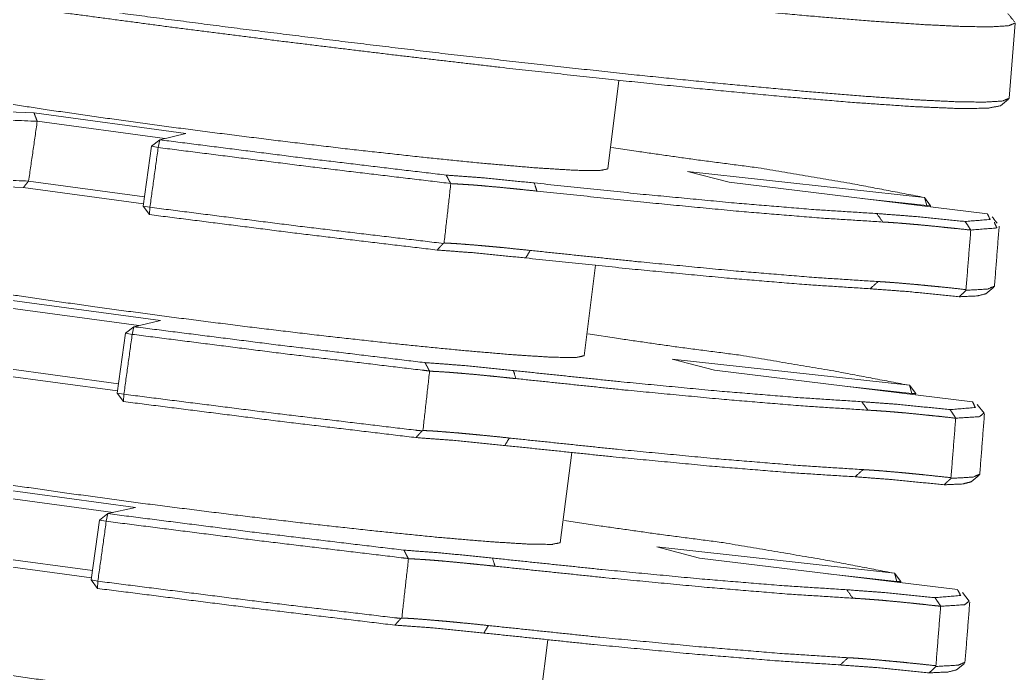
# Paper-space layout 'A3_1' of a CAD drawing. Header units: millimetres. Extents: x 0 to 420, y 0 to 297.
# Drawn here: x 312.07 to 325.27, y 60.24 to 68.9 of the extents above; entities that cross this region are included whole.
import ezdxf

# ---------------------------------------------------------------- set-up
doc = ezdxf.new("R2010")
doc.units = ezdxf.units.MM
doc.layers.add('170', color=7, linetype='Continuous', true_color=0xffffff)

psp = doc.layouts.new('A3_1')

# ---------------------------------------------------------------- linework, layer by layer
at = {"layer": '170', "color": 155, "linetype": 'Continuous', "lineweight": 13}
for p, q in [((325.19, 67.859), (325.268, 68.857)), ((319.866, 66.922), (320.015, 68.096)), ((325.076, 67.76), (325.183, 67.847)), ((310.888, 67.722), (312.259, 67.665)), ((312.259, 67.665), (314.271, 67.391)), ((313.993, 67.324), (312.302, 67.554)), ((313.817, 67.222), (313.929, 67.308)), ((313.929, 67.308), (313.906, 67.206)), ((314.271, 67.391), (313.929, 67.308)), ((313.706, 66.429), (313.817, 67.222)), ((313.817, 67.222), (313.906, 67.206)), ((320.245, 67.157), (319.917, 67.206)), ((320.924, 66.89), (324.066, 66.544)), ((321.478, 66.746), (320.924, 66.89)), ((312.117, 66.674), (310.75, 66.731)), ((313.71, 66.457), (312.117, 66.674)), ((312.188, 66.761), (313.723, 66.552)), ((324.902, 66.327), (321.478, 66.746)), ((324.098, 66.436), (323.238, 66.53)), ((324.066, 66.544), (324.098, 66.436)), ((324.066, 66.544), (324.148, 66.434)), ((313.706, 66.429), (313.796, 66.413)), ((313.706, 66.429), (313.791, 66.316)), ((313.796, 66.413), (313.791, 66.316)), ((324.097, 66.425), (324.098, 66.436)), ((324.098, 66.436), (324.148, 66.434)), ((324.148, 66.434), (324.147, 66.419)), ((319.552, 64.444), (319.704, 65.644)), ((324.88, 65.266), (324.987, 65.353)), ((311.903, 65.187), (313.938, 64.91)), ((313.651, 64.844), (311.947, 65.077)), ((313.472, 64.743), (313.584, 64.829)), ((313.584, 64.829), (313.561, 64.728)), ((313.938, 64.91), (313.584, 64.829)), ((313.362, 63.95), (313.472, 64.743)), ((313.472, 64.743), (313.561, 64.728)), ((320.012, 64.672), (319.605, 64.733)), ((320.721, 64.399), (323.868, 64.052)), ((321.281, 64.253), (320.721, 64.399)), ((311.833, 64.284), (313.379, 64.073)), ((313.366, 63.978), (311.762, 64.196)), ((324.704, 63.834), (321.281, 64.253)), ((323.899, 63.944), (323.011, 64.042)), ((323.868, 64.052), (323.899, 63.944)), ((323.868, 64.052), (323.95, 63.942)), ((313.362, 63.95), (313.451, 63.934)), ((313.362, 63.95), (313.447, 63.837)), ((313.451, 63.934), (313.447, 63.837)), ((323.899, 63.933), (323.899, 63.944)), ((323.899, 63.944), (323.95, 63.942)), ((323.95, 63.942), (323.948, 63.927)), ((324.857, 63.684), (324.765, 63.796)), ((319.237, 61.965), (319.389, 63.16)), ((324.685, 62.772), (324.792, 62.859)), ((311.548, 62.71), (313.604, 62.43)), ((313.309, 62.365), (311.592, 62.599)), ((313.604, 62.43), (313.24, 62.35)), ((313.128, 62.264), (313.24, 62.35)), ((313.24, 62.35), (313.217, 62.249)), ((313.017, 61.471), (313.128, 62.264)), ((313.128, 62.264), (313.217, 62.249)), ((319.778, 62.186), (319.293, 62.259)), ((320.518, 61.908), (323.669, 61.56)), ((321.084, 61.761), (320.518, 61.908)), ((311.478, 61.806), (313.035, 61.594)), ((324.506, 61.342), (321.084, 61.761)), ((313.021, 61.499), (311.406, 61.719)), ((323.701, 61.452), (322.783, 61.553)), ((323.669, 61.56), (323.701, 61.452)), ((323.669, 61.56), (323.752, 61.45)), ((313.017, 61.471), (313.106, 61.455)), ((313.017, 61.471), (313.102, 61.358)), ((313.106, 61.455), (313.102, 61.358)), ((323.7, 61.441), (323.701, 61.452)), ((323.701, 61.452), (323.752, 61.45)), ((323.752, 61.45), (323.75, 61.435)), ((324.661, 61.191), (324.57, 61.303)), ((318.923, 59.487), (319.074, 60.676)), ((324.49, 60.278), (324.597, 60.365))]:
    psp.add_line(p, q, dxfattribs=at)
for points, knots in [([(325.268, 68.857), (325.182, 68.821), (324.946, 68.806), (324.572, 68.811), (324.037, 68.837), (323.336, 68.885), (322.472, 68.957), (321.458, 69.052), (320.318, 69.168), (319.081, 69.302), (317.783, 69.45), (316.463, 69.608), (315.158, 69.771), (313.898, 69.934), (312.711, 70.093)], [0, 0, 0.007395, 0.026107, 0.055723, 0.098116, 0.153731, 0.222323, 0.302874, 0.3936, 0.492069, 0.595413, 0.700601, 0.804718, 0.905201, 1, 1]), ([(312.573, 69.101), (313.766, 68.941), (315.031, 68.777), (316.343, 68.614), (317.669, 68.455), (318.973, 68.306), (320.216, 68.171), (321.362, 68.055), (322.38, 67.96), (323.248, 67.888), (323.953, 67.839), (324.49, 67.813), (324.866, 67.808), (325.104, 67.823), (325.19, 67.859)], [0, 0, 0.094799, 0.195281, 0.299398, 0.404587, 0.50793, 0.606398, 0.697126, 0.777677, 0.84627, 0.901884, 0.944277, 0.973893, 0.992604, 1, 1]), ([(325.076, 67.76), (324.907, 67.727), (324.522, 67.723), (323.929, 67.748), (323.14, 67.802), (322.174, 67.883), (321.051, 67.99), (319.796, 68.12), (318.437, 68.27), (317.005, 68.437), (315.53, 68.617), (314.045, 68.807), (312.584, 69.002)], [0, 0, 0.013633, 0.044275, 0.091545, 0.154459, 0.23165, 0.321427, 0.421813, 0.530591, 0.645368, 0.763603, 0.882691, 1, 1]), ([(309.946, 68.181), (310.05, 68.13), (310.366, 68.054), (310.88, 67.955), (311.57, 67.84), (312.406, 67.711), (313.352, 67.576), (314.365, 67.439), (315.402, 67.308), (316.417, 67.187), (317.367, 67.082), (318.208, 66.997), (318.906, 66.937), (319.428, 66.904), (319.753, 66.899), (319.866, 66.922)], [0, 0, 0.011535, 0.043971, 0.096232, 0.166087, 0.250507, 0.345813, 0.447847, 0.552158, 0.654191, 0.749496, 0.833916, 0.903772, 0.956032, 0.988467, 1, 1]), ([(312.302, 67.554), (312.284, 67.601), (312.271, 67.633), (312.259, 67.665)], [0, 0, 0.421866, 0.710913, 1, 1]), ([(313.929, 67.308), (315.844, 67.065), (317.725, 66.84)], [0, 0, 0.504691, 1, 1]), ([(317.785, 66.729), (315.864, 66.958), (313.906, 67.206)], [0, 0, 0.495141, 1, 1]), ([(321.861, 66.937), (321.018, 67.047), (320.245, 67.157)], [0, 0, 0.521108, 1, 1]), ([(324.066, 66.544), (323.112, 66.725), (321.861, 66.937)], [0, 0, 0.43352, 1, 1]), ([(317.725, 66.84), (318.211, 66.804), (318.893, 66.736)], [0, 0, 0.415417, 1, 1]), ([(317.784, 66.728), (317.769, 66.756), (317.754, 66.784), (317.739, 66.812), (317.725, 66.84)], [0, 0, 0.250311, 0.500426, 0.75031, 1, 1]), ([(312.117, 66.674), (312.148, 66.712), (312.168, 66.737), (312.178, 66.749), (312.188, 66.761)], [0, 0, 0.438958, 0.719403, 0.85976, 1, 1]), ([(318.927, 66.628), (318.743, 66.647), (318.655, 66.656), (318.611, 66.661), (318.569, 66.665), (318.406, 66.681), (318.256, 66.694), (318.185, 66.701), (318.117, 66.706), (318.085, 66.709), (318.053, 66.711), (318.022, 66.713), (317.992, 66.715), (317.881, 66.722), (317.786, 66.727)], [0, 0, 0.161406, 0.239112, 0.277054, 0.314339, 0.456765, 0.588586, 0.650544, 0.709839, 0.738474, 0.766417, 0.793558, 0.819846, 0.916618, 1, 1]), ([(318.893, 66.736), (320.298, 66.589), (321.544, 66.471), (322.599, 66.383), (323.434, 66.33)], [0, 0, 0.309795, 0.584412, 0.816532, 1, 1]), ([(323.514, 66.218), (322.671, 66.272), (321.606, 66.36), (320.346, 66.48), (318.927, 66.628)], [0, 0, 0.183468, 0.415591, 0.690206, 1, 1]), ([(313.796, 66.413), (315.759, 66.164), (317.686, 65.934)], [0, 0, 0.504816, 1, 1]), ([(317.604, 65.846), (315.715, 66.072), (313.791, 66.316)], [0, 0, 0.49535, 1, 1]), ([(323.434, 66.33), (323.921, 66.293), (324.605, 66.225)], [0, 0, 0.415196, 1, 1]), ([(324.605, 66.225), (324.936, 66.252), (324.902, 66.327)], [0, 0, 0.802312, 1, 1]), ([(324.681, 66.111), (324.495, 66.131), (324.405, 66.14), (324.318, 66.149), (324.153, 66.166), (323.999, 66.181), (323.927, 66.187), (323.858, 66.193), (323.824, 66.196), (323.791, 66.199), (323.759, 66.201), (323.728, 66.204), (323.614, 66.212), (323.514, 66.218)], [0, 0, 0.159751, 0.236816, 0.311524, 0.453259, 0.584879, 0.646901, 0.706386, 0.735156, 0.763266, 0.790593, 0.8171, 0.915058, 1, 1]), ([(324.605, 66.225), (324.644, 66.168), (324.681, 66.111)], [0, 0, 0.50048, 1, 1]), ([(324.993, 66.215), (325.025, 66.139), (324.681, 66.112)], [0, 0, 0.192534, 1, 1]), ([(317.604, 65.846), (317.624, 65.868), (317.645, 65.89), (317.665, 65.912), (317.686, 65.934)], [0, 0, 0.249612, 0.499451, 0.74967, 1, 1]), ([(317.686, 65.934), (317.691, 65.937), (317.697, 65.94)], [0, 0, 0.499296, 1, 1]), ([(317.697, 65.94), (317.743, 65.938), (317.793, 65.935), (317.819, 65.934), (317.846, 65.932), (317.875, 65.93), (317.904, 65.928), (318.029, 65.918), (318.167, 65.907), (318.24, 65.9), (318.318, 65.893), (318.357, 65.89), (318.398, 65.886), (318.44, 65.882), (318.482, 65.878), (318.656, 65.86), (318.839, 65.841)], [0, 0, 0.040072, 0.083594, 0.106654, 0.130568, 0.155282, 0.180741, 0.289872, 0.410569, 0.475237, 0.542815, 0.577715, 0.613361, 0.649627, 0.686422, 0.838947, 1, 1]), ([(318.779, 65.741), (318.092, 65.81), (317.604, 65.846)], [0, 0, 0.585369, 1, 1]), ([(323.345, 65.333), (322.506, 65.387), (321.446, 65.475), (320.192, 65.594), (318.779, 65.741)], [0, 0, 0.183344, 0.415435, 0.690101, 1, 1]), ([(318.839, 65.841), (320.267, 65.692), (321.533, 65.571), (322.604, 65.483), (323.451, 65.428)], [0, 0, 0.309897, 0.584561, 0.816656, 1, 1]), ([(309.632, 65.702), (309.735, 65.651), (310.051, 65.575), (310.566, 65.477), (311.256, 65.361), (312.092, 65.233), (313.037, 65.097), (314.051, 64.961), (315.088, 64.829), (316.103, 64.708), (317.052, 64.603), (317.894, 64.519), (318.591, 64.459), (319.114, 64.425), (319.439, 64.42), (319.552, 64.444)], [0, 0, 0.011533, 0.043971, 0.09623, 0.166087, 0.250505, 0.345811, 0.447845, 0.552156, 0.654191, 0.749496, 0.833916, 0.90377, 0.95603, 0.988465, 1, 1]), ([(324.528, 65.227), (323.836, 65.296), (323.345, 65.333)], [0, 0, 0.584861, 1, 1]), ([(323.451, 65.428), (323.499, 65.426), (323.551, 65.422), (323.578, 65.42), (323.607, 65.418), (323.636, 65.416), (323.666, 65.414), (323.794, 65.403), (323.935, 65.391), (324.01, 65.384), (324.089, 65.376), (324.129, 65.372), (324.171, 65.368), (324.213, 65.364), (324.255, 65.36), (324.432, 65.342), (324.617, 65.321)], [0, 0, 0.040868, 0.085102, 0.108475, 0.132685, 0.157661, 0.183369, 0.293152, 0.414092, 0.478732, 0.546152, 0.580932, 0.616408, 0.652508, 0.689092, 0.840513, 1, 1]), ([(324.62, 65.313), (324.902, 65.328), (324.995, 65.367)], [0, 0, 0.736806, 1, 1]), ([(324.62, 65.313), (324.574, 65.27), (324.528, 65.227)], [0, 0, 0.499424, 1, 1]), ([(324.88, 65.266), (324.769, 65.238), (324.528, 65.227)], [0, 0, 0.321431, 1, 1]), ([(324.617, 65.321), (324.619, 65.317), (324.62, 65.313)], [0, 0, 0.500344, 1, 1]), ([(313.584, 64.829), (315.527, 64.583), (317.437, 64.354)], [0, 0, 0.504642, 1, 1]), ([(317.408, 64.253), (315.501, 64.481), (313.561, 64.728)], [0, 0, 0.495521, 1, 1]), ([(321.628, 64.451), (320.785, 64.561), (320.012, 64.672)], [0, 0, 0.521274, 1, 1]), ([(323.868, 64.052), (322.9, 64.236), (321.628, 64.451)], [0, 0, 0.433071, 1, 1]), ([(317.437, 64.354), (317.44, 64.354), (317.444, 64.353)], [0, 0, 0.499961, 1, 1]), ([(317.444, 64.353), (317.932, 64.317), (318.616, 64.248)], [0, 0, 0.4156, 1, 1]), ([(317.504, 64.241), (317.489, 64.269), (317.474, 64.297), (317.459, 64.325), (317.444, 64.353)], [0, 0, 0.250291, 0.500464, 0.750329, 1, 1]), ([(318.649, 64.141), (318.556, 64.15), (318.42, 64.165), (318.333, 64.173), (318.29, 64.178), (318.128, 64.194), (317.977, 64.207), (317.906, 64.213), (317.838, 64.219), (317.805, 64.221), (317.773, 64.224), (317.742, 64.226), (317.712, 64.228), (317.601, 64.235), (317.505, 64.24)], [0, 0, 0.081639, 0.20042, 0.276934, 0.314199, 0.456583, 0.588406, 0.650374, 0.709668, 0.738323, 0.766269, 0.793417, 0.819711, 0.916552, 1, 1]), ([(318.616, 64.248), (320.046, 64.099), (321.315, 63.978), (322.388, 63.89), (323.235, 63.835)], [0, 0, 0.310113, 0.584889, 0.816925, 1, 1]), ([(323.316, 63.723), (322.46, 63.778), (321.376, 63.868), (320.095, 63.99), (318.649, 64.141)], [0, 0, 0.183074, 0.415111, 0.689885, 1, 1]), ([(313.451, 63.934), (315.402, 63.687), (317.319, 63.457)], [0, 0, 0.504473, 1, 1]), ([(317.324, 63.359), (315.402, 63.589), (313.447, 63.837)], [0, 0, 0.495369, 1, 1]), ([(323.235, 63.835), (323.721, 63.799), (324.406, 63.73)], [0, 0, 0.414858, 1, 1]), ([(324.406, 63.73), (324.741, 63.758), (324.704, 63.834)], [0, 0, 0.799269, 1, 1]), ([(324.481, 63.616), (324.295, 63.637), (324.205, 63.646), (324.118, 63.655), (323.953, 63.672), (323.8, 63.687), (323.727, 63.693), (323.658, 63.699), (323.624, 63.702), (323.592, 63.704), (323.56, 63.707), (323.529, 63.709), (323.415, 63.717), (323.316, 63.723)], [0, 0, 0.159916, 0.237026, 0.311778, 0.453578, 0.585222, 0.647245, 0.706711, 0.73548, 0.763572, 0.790878, 0.817366, 0.915203, 1, 1]), ([(324.406, 63.73), (324.425, 63.702), (324.463, 63.645), (324.482, 63.617)], [0, 0, 0.250408, 0.75035, 1, 1]), ([(324.508, 63.618), (324.495, 63.618), (324.481, 63.618)], [0, 0, 0.494953, 1, 1]), ([(324.857, 63.684), (324.794, 63.636), (324.508, 63.618)], [0, 0, 0.214789, 1, 1]), ([(317.323, 63.359), (317.344, 63.381), (317.364, 63.403), (317.385, 63.425), (317.406, 63.447)], [0, 0, 0.249567, 0.499511, 0.749597, 1, 1]), ([(318.502, 63.254), (317.813, 63.323), (317.323, 63.359)], [0, 0, 0.585195, 1, 1]), ([(317.416, 63.453), (317.462, 63.451), (317.512, 63.448), (317.539, 63.447), (317.566, 63.445), (317.595, 63.443), (317.624, 63.441), (317.749, 63.431), (317.887, 63.42), (317.961, 63.413), (318.039, 63.406), (318.079, 63.402), (318.12, 63.398), (318.161, 63.394), (318.203, 63.39), (318.378, 63.373), (318.562, 63.353)], [0, 0, 0.040118, 0.08366, 0.106736, 0.130682, 0.155408, 0.180877, 0.290031, 0.410759, 0.475431, 0.543008, 0.577894, 0.613526, 0.649794, 0.686572, 0.839031, 1, 1]), ([(318.562, 63.353), (320.015, 63.201), (321.303, 63.079), (322.393, 62.989), (323.253, 62.934)], [0, 0, 0.310214, 0.585041, 0.817051, 1, 1]), ([(309.317, 63.224), (309.421, 63.173), (309.737, 63.097), (310.251, 62.998), (310.941, 62.883), (311.778, 62.754), (312.723, 62.619), (313.736, 62.482), (314.773, 62.351), (315.788, 62.23), (316.738, 62.125), (317.579, 62.04), (318.277, 61.98), (318.799, 61.947), (319.124, 61.942), (319.237, 61.965)], [0, 0, 0.011535, 0.043971, 0.096232, 0.166087, 0.250507, 0.345813, 0.447847, 0.552158, 0.654191, 0.749496, 0.833916, 0.903772, 0.956032, 0.988467, 1, 1]), ([(323.146, 62.839), (322.294, 62.893), (321.216, 62.982), (319.94, 63.104), (318.502, 63.254)], [0, 0, 0.182947, 0.414959, 0.689786, 1, 1]), ([(324.328, 62.733), (323.637, 62.802), (323.146, 62.839)], [0, 0, 0.585187, 1, 1]), ([(323.253, 62.934), (323.3, 62.931), (323.352, 62.928), (323.379, 62.926), (323.407, 62.924), (323.436, 62.922), (323.466, 62.92), (323.594, 62.909), (323.735, 62.897), (323.811, 62.89), (323.889, 62.882), (323.93, 62.878), (323.971, 62.874), (324.013, 62.87), (324.056, 62.866), (324.232, 62.847), (324.418, 62.827)], [0, 0, 0.040803, 0.084957, 0.108308, 0.132479, 0.157434, 0.183104, 0.292844, 0.413766, 0.478408, 0.54585, 0.580651, 0.616147, 0.652251, 0.688856, 0.840384, 1, 1]), ([(324.42, 62.819), (324.397, 62.798), (324.374, 62.776), (324.328, 62.733)], [0, 0, 0.249482, 0.499379, 1, 1]), ([(324.42, 62.819), (324.432, 62.819), (324.444, 62.819)], [0, 0, 0.50433, 1, 1]), ([(324.444, 62.819), (324.712, 62.835), (324.8, 62.874)], [0, 0, 0.736141, 1, 1]), ([(324.685, 62.772), (324.573, 62.744), (324.328, 62.733)], [0, 0, 0.321404, 1, 1]), ([(313.24, 62.35), (315.215, 62.099), (317.157, 61.867)], [0, 0, 0.504623, 1, 1]), ([(317.128, 61.766), (315.189, 61.998), (313.217, 62.249)], [0, 0, 0.495534, 1, 1]), ([(321.396, 61.966), (320.552, 62.076), (319.778, 62.186)], [0, 0, 0.52142, 1, 1]), ([(323.669, 61.56), (322.688, 61.747), (321.396, 61.966)], [0, 0, 0.432626, 1, 1]), ([(317.164, 61.866), (317.653, 61.83), (318.338, 61.761)], [0, 0, 0.415768, 1, 1]), ([(317.223, 61.754), (317.208, 61.782), (317.193, 61.81), (317.179, 61.838), (317.164, 61.866)], [0, 0, 0.250254, 0.500425, 0.750366, 1, 1]), ([(318.338, 61.761), (319.794, 61.609), (321.085, 61.486), (322.176, 61.396), (323.036, 61.341)], [0, 0, 0.310427, 0.585361, 0.817315, 1, 1]), ([(318.372, 61.653), (318.278, 61.663), (318.142, 61.677), (318.055, 61.686), (318.012, 61.69), (317.849, 61.706), (317.698, 61.72), (317.626, 61.726), (317.558, 61.732), (317.525, 61.734), (317.493, 61.737), (317.462, 61.739), (317.432, 61.741), (317.321, 61.748), (317.224, 61.753)], [0, 0, 0.081604, 0.200315, 0.276806, 0.314054, 0.456419, 0.58823, 0.650193, 0.709523, 0.738181, 0.766132, 0.793286, 0.819607, 0.916484, 1, 1]), ([(323.117, 61.229), (322.248, 61.284), (321.147, 61.376), (319.843, 61.5), (318.372, 61.653)], [0, 0, 0.182688, 0.41464, 0.689572, 1, 1]), ([(313.106, 61.455), (315.089, 61.203), (317.038, 60.97)], [0, 0, 0.504457, 1, 1]), ([(317.043, 60.872), (315.09, 61.106), (313.102, 61.358)], [0, 0, 0.495387, 1, 1]), ([(323.036, 61.341), (323.521, 61.305), (324.206, 61.236)], [0, 0, 0.414529, 1, 1]), ([(324.206, 61.236), (324.546, 61.265), (324.506, 61.342)], [0, 0, 0.796192, 1, 1]), ([(324.206, 61.236), (324.225, 61.208), (324.263, 61.151), (324.282, 61.123)], [0, 0, 0.250364, 0.750364, 1, 1]), ([(324.282, 61.122), (324.187, 61.132), (324.05, 61.147), (323.962, 61.156), (323.919, 61.161), (323.753, 61.178), (323.6, 61.192), (323.528, 61.199), (323.458, 61.205), (323.425, 61.207), (323.392, 61.21), (323.36, 61.212), (323.329, 61.215), (323.215, 61.223), (323.117, 61.229)], [0, 0, 0.080977, 0.198883, 0.274947, 0.312032, 0.453881, 0.585548, 0.647571, 0.707038, 0.735788, 0.76386, 0.791165, 0.817632, 0.915349, 1, 1]), ([(324.308, 61.124), (324.295, 61.123), (324.282, 61.123)], [0, 0, 0.495346, 1, 1]), ([(324.661, 61.191), (324.598, 61.142), (324.308, 61.124)], [0, 0, 0.214825, 1, 1]), ([(317.043, 60.872), (317.063, 60.894), (317.084, 60.916), (317.104, 60.938), (317.125, 60.96)], [0, 0, 0.249647, 0.499554, 0.749603, 1, 1]), ([(318.224, 60.767), (317.534, 60.836), (317.043, 60.872)], [0, 0, 0.585033, 1, 1]), ([(317.125, 60.96), (317.13, 60.963), (317.136, 60.966)], [0, 0, 0.499406, 1, 1]), ([(317.136, 60.966), (317.182, 60.964), (317.232, 60.961), (317.259, 60.96), (317.286, 60.958), (317.315, 60.956), (317.344, 60.954), (317.47, 60.944), (317.608, 60.932), (317.682, 60.926), (317.76, 60.919), (317.8, 60.915), (317.841, 60.911), (317.882, 60.907), (317.925, 60.903), (318.099, 60.886), (318.284, 60.866)], [0, 0, 0.040148, 0.083747, 0.106822, 0.130782, 0.155521, 0.181002, 0.290199, 0.410926, 0.475606, 0.543183, 0.578076, 0.613694, 0.649947, 0.686727, 0.83911, 1, 1]), ([(318.284, 60.866), (319.763, 60.711), (321.074, 60.586), (322.181, 60.495), (323.054, 60.439)], [0, 0, 0.310523, 0.585508, 0.817438, 1, 1]), ([(309.003, 60.745), (309.106, 60.694), (309.422, 60.618), (309.937, 60.52), (310.627, 60.404), (311.463, 60.276), (312.408, 60.14), (313.422, 60.004), (314.459, 59.872), (315.474, 59.751), (316.423, 59.646), (317.265, 59.562), (317.962, 59.502), (318.485, 59.468), (318.81, 59.463), (318.923, 59.487)], [0, 0, 0.011533, 0.043969, 0.09623, 0.166087, 0.250505, 0.345811, 0.447845, 0.552156, 0.654191, 0.749496, 0.833916, 0.90377, 0.95603, 0.988465, 1, 1]), ([(322.947, 60.344), (322.083, 60.4), (320.987, 60.49), (319.688, 60.614), (318.224, 60.767)], [0, 0, 0.182564, 0.414494, 0.689477, 1, 1]), ([(323.054, 60.439), (323.101, 60.437), (323.153, 60.434), (323.18, 60.432), (323.208, 60.43), (323.237, 60.428), (323.267, 60.425), (323.395, 60.415), (323.536, 60.402), (323.611, 60.395), (323.689, 60.388), (323.73, 60.384), (323.771, 60.38), (323.813, 60.376), (323.856, 60.371), (324.032, 60.353), (324.218, 60.333)], [0, 0, 0.040721, 0.084811, 0.108122, 0.13229, 0.157207, 0.182855, 0.292535, 0.41344, 0.478084, 0.545548, 0.580369, 0.615885, 0.651993, 0.688637, 0.840237, 1, 1]), ([(324.128, 60.239), (323.437, 60.308), (322.947, 60.344)], [0, 0, 0.58553, 1, 1]), ([(324.22, 60.325), (324.175, 60.282), (324.129, 60.239)], [0, 0, 0.499424, 1, 1]), ([(324.218, 60.333), (324.219, 60.329), (324.22, 60.325)], [0, 0, 0.499657, 1, 1]), ([(324.22, 60.325), (324.232, 60.325), (324.244, 60.325)], [0, 0, 0.503462, 1, 1]), ([(324.244, 60.325), (324.516, 60.341), (324.604, 60.38)], [0, 0, 0.7365, 1, 1]), ([(324.49, 60.278), (324.376, 60.25), (324.129, 60.239)], [0, 0, 0.32141, 1, 1])]:
    psp.add_open_spline(points, degree=1, knots=knots, dxfattribs=at)
for points in [[(325.264, 68.869), (325.172, 68.982)], [(312.302, 67.554), (310.966, 67.61)], [(312.188, 66.761), (312.302, 67.554)], [(313.906, 67.206), (313.796, 66.413)], [(310.855, 66.817), (312.188, 66.761)], [(317.697, 65.94), (317.786, 66.728)], [(318.927, 66.628), (318.893, 66.736)], [(323.514, 66.218), (323.434, 66.33)], [(325.031, 66.203), (324.963, 66.287)], [(324.995, 65.367), (325.057, 66.165)], [(324.617, 65.321), (324.681, 66.111)], [(318.779, 65.741), (318.839, 65.841)], [(323.345, 65.333), (323.451, 65.428)], [(313.561, 64.728), (313.451, 63.934)], [(317.505, 64.242), (317.408, 64.253)], [(317.505, 64.241), (317.416, 63.453)], [(318.616, 64.248), (318.649, 64.141)], [(323.235, 63.835), (323.316, 63.723)], [(324.418, 62.827), (324.481, 63.617)], [(324.8, 62.874), (324.862, 63.672)], [(317.319, 63.457), (317.406, 63.447)], [(317.406, 63.447), (317.416, 63.453)], [(318.562, 63.353), (318.502, 63.254)], [(323.253, 62.934), (323.146, 62.839)], [(324.418, 62.827), (324.42, 62.819)], [(313.217, 62.249), (313.106, 61.455)], [(317.224, 61.755), (317.128, 61.766)], [(317.157, 61.867), (317.164, 61.866)], [(318.338, 61.761), (318.372, 61.653)], [(317.225, 61.754), (317.136, 60.966)], [(323.036, 61.341), (323.117, 61.229)], [(324.218, 60.333), (324.281, 61.123)], [(324.604, 60.38), (324.667, 61.178)], [(317.038, 60.97), (317.125, 60.96)], [(318.284, 60.866), (318.224, 60.767)], [(323.054, 60.439), (322.947, 60.344)]]:
    psp.add_open_spline(points, degree=1, dxfattribs=at)

doc.saveas('drawing.dxf')
